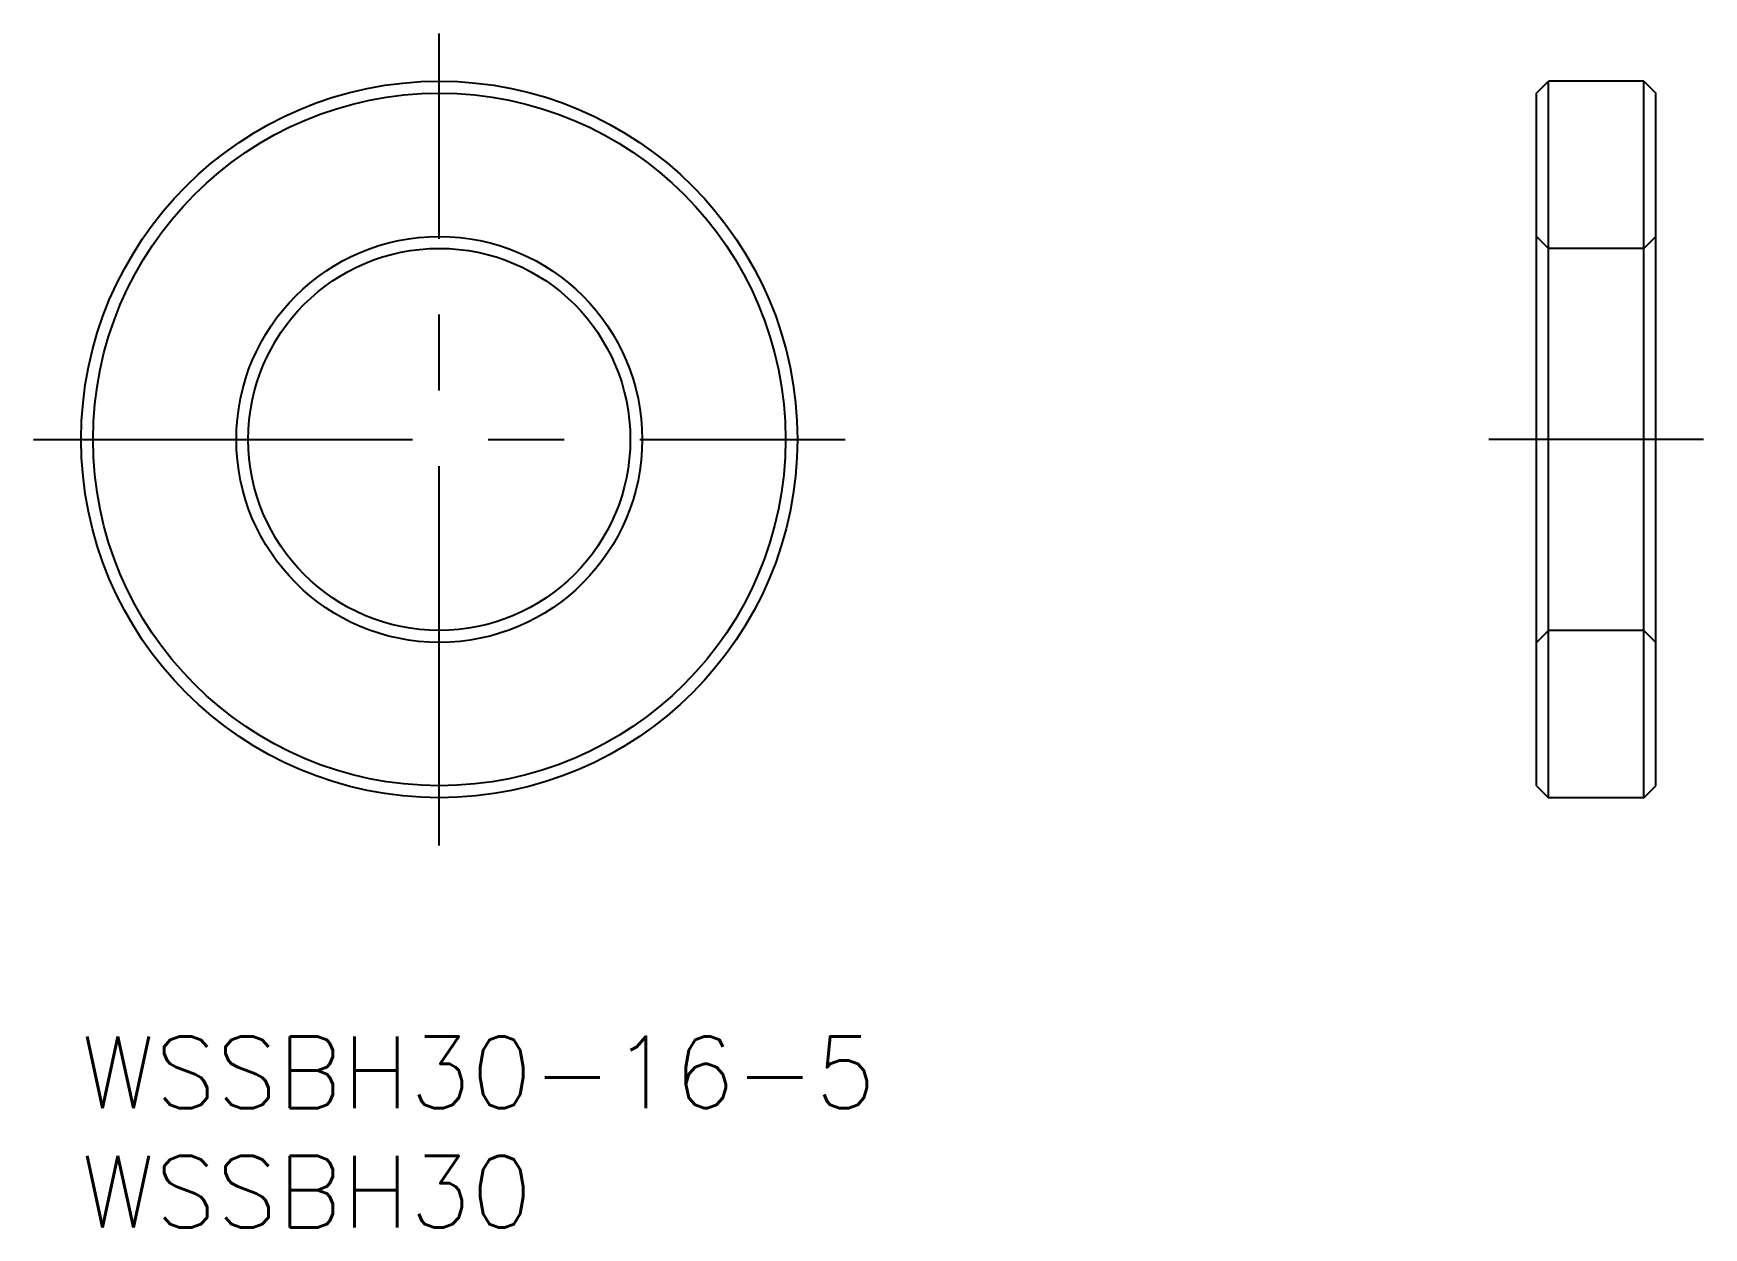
# Model space of a CAD drawing. Extents: x -2 to 68, y -8 to 42.
import ezdxf

# ---------------------------------------------------------------- set-up
doc = ezdxf.new("R2010")
doc.units = 0
doc.header["$LTSCALE"] = 0.5
doc.linetypes.add('CENTER', pattern=[50.8, 31.75, -6.35, 6.35, -6.35])
doc.linetypes.add('DASHED', pattern=[19.05, 12.7, -6.35])
for name, color, linetype in [('MSM_CENTER', 1, 'CENTER'), ('MSM_CONTINUOUS', 7, 'CONTINUOUS'), ('MSM_DASHED', 4, 'DASHED'), ('MSM_PART_NUMBER', 7, 'CONTINUOUS')]:
    doc.layers.add(name, color=color, linetype=linetype)
doc.styles.get("Standard").update_dxf_attribs({"font": 'txt.shx', "height": 3, "bigfont": 'bigfont.shx'})

# ---------------------------------------------------------------- blocks, each defined once
blk = doc.blocks.new('*U12')
at = {"layer": 'MSM_PART_NUMBER'}
blk.add_text('WSSBH30-16-5', height=3, dxfattribs=at).set_placement((0, -3))
blk = doc.blocks.new('*U13')
at = {"layer": 'MSM_PART_NUMBER'}
blk.add_text('WSSBH30', height=3, dxfattribs=at).set_placement((0, -8))

msp = doc.modelspace()

# ---------------------------------------------------------------- linework, layer by layer
at = {"layer": 'MSM_CENTER'}
for p, q in [((15, 8), (15, 42)), ((-2, 25), (32, 25)), ((67.955, 25), (58.955, 25))]:
    msp.add_line(p, q, dxfattribs=at)
at = {"layer": 'MSM_CONTINUOUS'}
for p, q in [((60.955, 39.5), (61.455, 40)), ((61.455, 10), (61.455, 40)), ((65.455, 40), (61.455, 40)), ((65.455, 10), (65.455, 40)), ((65.455, 40), (65.955, 39.5)), ((60.955, 10.5), (60.955, 39.5)), ((65.955, 10.5), (65.955, 39.5)), ((60.955, 10.5), (61.455, 10)), ((65.455, 10), (65.955, 10.5)), ((65.455, 10), (61.455, 10))]:
    msp.add_line(p, q, dxfattribs=at)
for radius in [15, 14.5, 8.5, 8]:
    msp.add_circle((15, 25), radius, dxfattribs=at)
at = {"layer": 'MSM_DASHED'}
for p, q in [((60.955, 33.5), (61.455, 33)), ((65.455, 33), (61.455, 33)), ((65.455, 33), (65.955, 33.5)), ((60.955, 16.5), (61.455, 17)), ((65.455, 17), (61.455, 17)), ((65.455, 17), (65.955, 16.5))]:
    msp.add_line(p, q, dxfattribs=at)

# ---------------------------------------------------------------- block references
at = {"layer": 'MSM_CONTINUOUS'}
for name in ['*U12', '*U13']:
    msp.add_blockref(name, (0, 0), dxfattribs=at)

doc.saveas('drawing.dxf')
